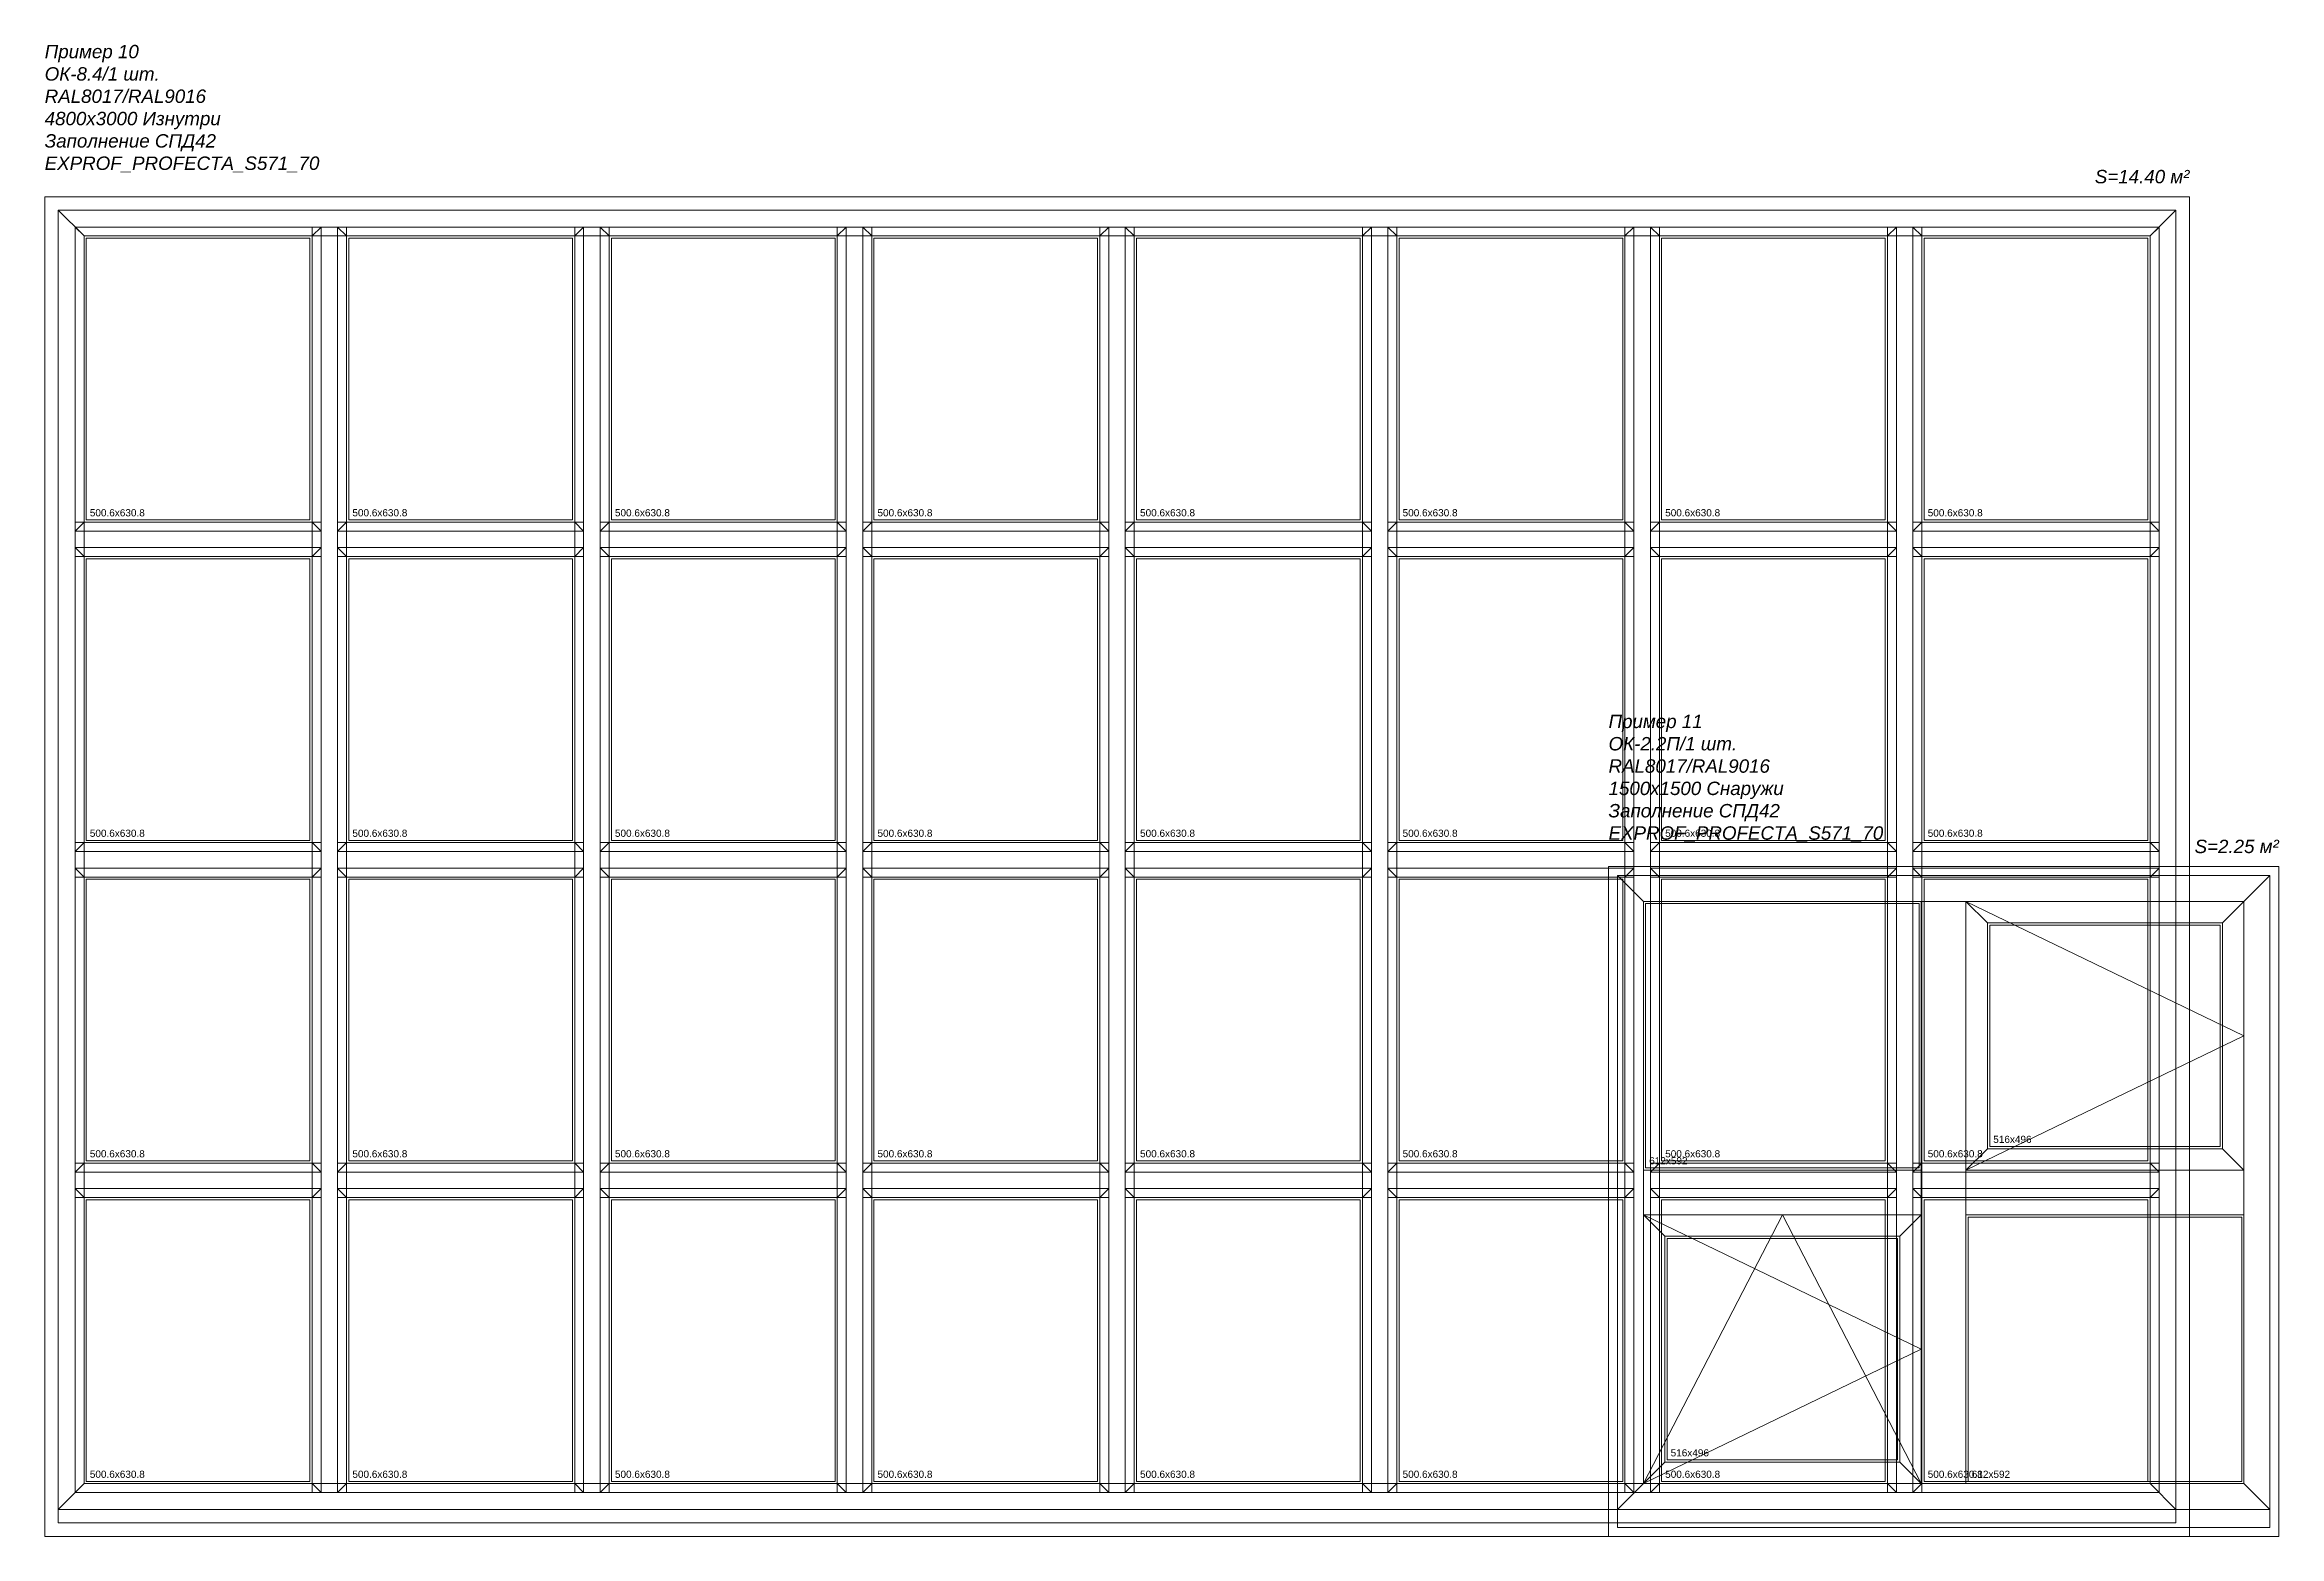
# Model space of a CAD drawing. Header units: millimetres. Extents: x -2 to 10601, y -10500 to 1840.
# Drawn here: x 0 to 5001, y -10500 to -7160 of the extents above; entities that cross this region are included whole.
import ezdxf
from ezdxf.enums import TextEntityAlignment as Align

# ---------------------------------------------------------------- set-up
doc = ezdxf.new("R2010")
doc.units = ezdxf.units.MM
doc.linetypes.add('GOST2.303 4', pattern=[0])
doc.layers.add('Заполнение', color=6, linetype='Continuous', plot=False)
for name, color, linetype, lineweight in [('Невидимые', 250, 'Continuous', 13), ('Окна', 195, 'Continuous', 0), ('Текст', 2, 'Continuous', 15), ('Штриховые', 170, 'GOST2.303 4', 9)]:
    doc.layers.add(name, color=color, linetype=linetype, lineweight=lineweight)
doc.styles.add('WindowStyle', font='Arial.ttf')
doc.styles.add('Основной стиль (для надписей)', font='ariali.ttf')

# ---------------------------------------------------------------- blocks, each defined once
blk = doc.blocks.new('Пример 10 ОК-8.4 4800х3000 8x4 Изнутри #10')
at = {"layer": 'Невидимые'}
for points in [[(93, 2276.25), (593.625, 2276.25), (593.625, 2907), (93, 2907)], [(680.625, 2276.25), (1181.25, 2276.25), (1181.25, 2907), (680.625, 2907)], [(1268.25, 2276.25), (1768.875, 2276.25), (1768.875, 2907), (1268.25, 2907)], [(1855.875, 2276.25), (2356.5, 2276.25), (2356.5, 2907), (1855.875, 2907)], [(2443.5, 2276.25), (2944.125, 2276.25), (2944.125, 2907), (2443.5, 2907)], [(3031.125, 2276.25), (3531.75, 2276.25), (3531.75, 2907), (3031.125, 2907)], [(3618.75, 2276.25), (4119.375, 2276.25), (4119.375, 2907), (3618.75, 2907)], [(4206.375, 2276.25), (4707, 2276.25), (4707, 2907), (4206.375, 2907)], [(93, 1558.5), (593.625, 1558.5), (593.625, 2189.25), (93, 2189.25)], [(680.625, 1558.5), (1181.25, 1558.5), (1181.25, 2189.25), (680.625, 2189.25)], [(1268.25, 1558.5), (1768.875, 1558.5), (1768.875, 2189.25), (1268.25, 2189.25)], [(1855.875, 1558.5), (2356.5, 1558.5), (2356.5, 2189.25), (1855.875, 2189.25)], [(2443.5, 1558.5), (2944.125, 1558.5), (2944.125, 2189.25), (2443.5, 2189.25)], [(3031.125, 1558.5), (3531.75, 1558.5), (3531.75, 2189.25), (3031.125, 2189.25)], [(3618.75, 1558.5), (4119.375, 1558.5), (4119.375, 2189.25), (3618.75, 2189.25)], [(4206.375, 1558.5), (4707, 1558.5), (4707, 2189.25), (4206.375, 2189.25)], [(93, 840.75), (593.625, 840.75), (593.625, 1471.5), (93, 1471.5)], [(680.625, 840.75), (1181.25, 840.75), (1181.25, 1471.5), (680.625, 1471.5)], [(1268.25, 840.75), (1768.875, 840.75), (1768.875, 1471.5), (1268.25, 1471.5)], [(1855.875, 840.75), (2356.5, 840.75), (2356.5, 1471.5), (1855.875, 1471.5)], [(2443.5, 840.75), (2944.125, 840.75), (2944.125, 1471.5), (2443.5, 1471.5)], [(3031.125, 840.75), (3531.75, 840.75), (3531.75, 1471.5), (3031.125, 1471.5)], [(3618.75, 840.75), (4119.375, 840.75), (4119.375, 1471.5), (3618.75, 1471.5)], [(4206.375, 840.75), (4707, 840.75), (4707, 1471.5), (4206.375, 1471.5)], [(93, 123), (593.625, 123), (593.625, 753.75), (93, 753.75)], [(680.625, 123), (1181.25, 123), (1181.25, 753.75), (680.625, 753.75)], [(1268.25, 123), (1768.875, 123), (1768.875, 753.75), (1268.25, 753.75)], [(1855.875, 123), (2356.5, 123), (2356.5, 753.75), (1855.875, 753.75)], [(2443.5, 123), (2944.125, 123), (2944.125, 753.75), (2443.5, 753.75)], [(3031.125, 123), (3531.75, 123), (3531.75, 753.75), (3031.125, 753.75)], [(3618.75, 123), (4119.375, 123), (4119.375, 753.75), (3618.75, 753.75)], [(4206.375, 123), (4707, 123), (4707, 753.75), (4206.375, 753.75)]]:
    blk.add_lwpolyline(points, close=True, dxfattribs=at)
at = {"layer": 'Окна'}
for p, q in [((30, 2970), (88, 2912)), ((4770, 2970), (4712, 2912)), ((30, 60), (88, 118)), ((4770, 60), (4712, 118))]:
    blk.add_line(p, q, dxfattribs=at)
for points in [[(30, 60), (4770, 60), (4770, 2970), (30, 2970)], [(88, 2912), (68, 2932), (618.625, 2932), (598.625, 2912)], [(88, 2271.25), (68, 2251.25), (68, 2932), (88, 2912)], [(88, 118), (4712, 118), (4712, 2912), (88, 2912)], [(598.625, 98), (675.625, 98), (675.625, 2932), (598.625, 2932)], [(598.625, 2271.25), (598.625, 2912), (618.625, 2932), (618.625, 2251.25)], [(675.625, 2912), (655.625, 2932), (1206.25, 2932), (1186.25, 2912)], [(675.625, 2271.25), (655.625, 2251.25), (655.625, 2932), (675.625, 2912)], [(1186.25, 98), (1263.25, 98), (1263.25, 2932), (1186.25, 2932)], [(1186.25, 2271.25), (1186.25, 2912), (1206.25, 2932), (1206.25, 2251.25)], [(1263.25, 2912), (1243.25, 2932), (1793.875, 2932), (1773.875, 2912)], [(1263.25, 2271.25), (1243.25, 2251.25), (1243.25, 2932), (1263.25, 2912)], [(1773.875, 98), (1850.875, 98), (1850.875, 2932), (1773.875, 2932)], [(1773.875, 2271.25), (1773.875, 2912), (1793.875, 2932), (1793.875, 2251.25)], [(1850.875, 2912), (1830.875, 2932), (2381.5, 2932), (2361.5, 2912)], [(1850.875, 2271.25), (1830.875, 2251.25), (1830.875, 2932), (1850.875, 2912)], [(2361.5, 98), (2438.5, 98), (2438.5, 2932), (2361.5, 2932)], [(2361.5, 2271.25), (2361.5, 2912), (2381.5, 2932), (2381.5, 2251.25)], [(2438.5, 2912), (2418.5, 2932), (2969.125, 2932), (2949.125, 2912)], [(2438.5, 2271.25), (2418.5, 2251.25), (2418.5, 2932), (2438.5, 2912)], [(2949.125, 98), (3026.125, 98), (3026.125, 2932), (2949.125, 2932)], [(2949.125, 2271.25), (2949.125, 2912), (2969.125, 2932), (2969.125, 2251.25)], [(3026.125, 2912), (3006.125, 2932), (3556.75, 2932), (3536.75, 2912)], [(3026.125, 2271.25), (3006.125, 2251.25), (3006.125, 2932), (3026.125, 2912)], [(3536.75, 98), (3613.75, 98), (3613.75, 2932), (3536.75, 2932)], [(3536.75, 2271.25), (3536.75, 2912), (3556.75, 2932), (3556.75, 2251.25)], [(3613.75, 2912), (3593.75, 2932), (4144.375, 2932), (4124.375, 2912)], [(3613.75, 2271.25), (3593.75, 2251.25), (3593.75, 2932), (3613.75, 2912)], [(4124.375, 98), (4201.375, 98), (4201.375, 2932), (4124.375, 2932)], [(4124.375, 2271.25), (4124.375, 2912), (4144.375, 2932), (4144.375, 2251.25)], [(4201.375, 2912), (4181.375, 2932), (4732, 2932), (4712, 2912)], [(4201.375, 2271.25), (4181.375, 2251.25), (4181.375, 2932), (4201.375, 2912)], [(4712, 2271.25), (4712, 2912), (4732, 2932), (4732, 2251.25)], [(68, 2194.25), (618.625, 2194.25), (618.625, 2271.25), (68, 2271.25)], [(88, 2271.25), (598.625, 2271.25), (618.625, 2251.25), (68, 2251.25)], [(655.625, 2194.25), (1206.25, 2194.25), (1206.25, 2271.25), (655.625, 2271.25)], [(675.625, 2271.25), (1186.25, 2271.25), (1206.25, 2251.25), (655.625, 2251.25)], [(1243.25, 2194.25), (1793.875, 2194.25), (1793.875, 2271.25), (1243.25, 2271.25)], [(1263.25, 2271.25), (1773.875, 2271.25), (1793.875, 2251.25), (1243.25, 2251.25)], [(1830.875, 2194.25), (2381.5, 2194.25), (2381.5, 2271.25), (1830.875, 2271.25)], [(1850.875, 2271.25), (2361.5, 2271.25), (2381.5, 2251.25), (1830.875, 2251.25)], [(2418.5, 2194.25), (2969.125, 2194.25), (2969.125, 2271.25), (2418.5, 2271.25)], [(2438.5, 2271.25), (2949.125, 2271.25), (2969.125, 2251.25), (2418.5, 2251.25)], [(3006.125, 2194.25), (3556.75, 2194.25), (3556.75, 2271.25), (3006.125, 2271.25)], [(3026.125, 2271.25), (3536.75, 2271.25), (3556.75, 2251.25), (3006.125, 2251.25)], [(3593.75, 2194.25), (4144.375, 2194.25), (4144.375, 2271.25), (3593.75, 2271.25)], [(3613.75, 2271.25), (4124.375, 2271.25), (4144.375, 2251.25), (3593.75, 2251.25)], [(4181.375, 2194.25), (4732, 2194.25), (4732, 2271.25), (4181.375, 2271.25)], [(4201.375, 2271.25), (4712, 2271.25), (4732, 2251.25), (4181.375, 2251.25)], [(88, 2194.25), (68, 2214.25), (618.625, 2214.25), (598.625, 2194.25)], [(88, 1553.5), (68, 1533.5), (68, 2214.25), (88, 2194.25)], [(598.625, 1553.5), (598.625, 2194.25), (618.625, 2214.25), (618.625, 1533.5)], [(675.625, 2194.25), (655.625, 2214.25), (1206.25, 2214.25), (1186.25, 2194.25)], [(675.625, 1553.5), (655.625, 1533.5), (655.625, 2214.25), (675.625, 2194.25)], [(1186.25, 1553.5), (1186.25, 2194.25), (1206.25, 2214.25), (1206.25, 1533.5)], [(1263.25, 2194.25), (1243.25, 2214.25), (1793.875, 2214.25), (1773.875, 2194.25)], [(1263.25, 1553.5), (1243.25, 1533.5), (1243.25, 2214.25), (1263.25, 2194.25)], [(1773.875, 1553.5), (1773.875, 2194.25), (1793.875, 2214.25), (1793.875, 1533.5)], [(1850.875, 2194.25), (1830.875, 2214.25), (2381.5, 2214.25), (2361.5, 2194.25)], [(1850.875, 1553.5), (1830.875, 1533.5), (1830.875, 2214.25), (1850.875, 2194.25)], [(2361.5, 1553.5), (2361.5, 2194.25), (2381.5, 2214.25), (2381.5, 1533.5)], [(2438.5, 2194.25), (2418.5, 2214.25), (2969.125, 2214.25), (2949.125, 2194.25)], [(2438.5, 1553.5), (2418.5, 1533.5), (2418.5, 2214.25), (2438.5, 2194.25)], [(2949.125, 1553.5), (2949.125, 2194.25), (2969.125, 2214.25), (2969.125, 1533.5)], [(3026.125, 2194.25), (3006.125, 2214.25), (3556.75, 2214.25), (3536.75, 2194.25)], [(3026.125, 1553.5), (3006.125, 1533.5), (3006.125, 2214.25), (3026.125, 2194.25)], [(3536.75, 1553.5), (3536.75, 2194.25), (3556.75, 2214.25), (3556.75, 1533.5)], [(3613.75, 2194.25), (3593.75, 2214.25), (4144.375, 2214.25), (4124.375, 2194.25)], [(3613.75, 1553.5), (3593.75, 1533.5), (3593.75, 2214.25), (3613.75, 2194.25)], [(4124.375, 1553.5), (4124.375, 2194.25), (4144.375, 2214.25), (4144.375, 1533.5)], [(4201.375, 2194.25), (4181.375, 2214.25), (4732, 2214.25), (4712, 2194.25)], [(4201.375, 1553.5), (4181.375, 1533.5), (4181.375, 2214.25), (4201.375, 2194.25)], [(4712, 1553.5), (4712, 2194.25), (4732, 2214.25), (4732, 1533.5)], [(68, 1476.5), (618.625, 1476.5), (618.625, 1553.5), (68, 1553.5)], [(88, 1553.5), (598.625, 1553.5), (618.625, 1533.5), (68, 1533.5)], [(655.625, 1476.5), (1206.25, 1476.5), (1206.25, 1553.5), (655.625, 1553.5)], [(675.625, 1553.5), (1186.25, 1553.5), (1206.25, 1533.5), (655.625, 1533.5)], [(1243.25, 1476.5), (1793.875, 1476.5), (1793.875, 1553.5), (1243.25, 1553.5)], [(1263.25, 1553.5), (1773.875, 1553.5), (1793.875, 1533.5), (1243.25, 1533.5)], [(1830.875, 1476.5), (2381.5, 1476.5), (2381.5, 1553.5), (1830.875, 1553.5)], [(1850.875, 1553.5), (2361.5, 1553.5), (2381.5, 1533.5), (1830.875, 1533.5)], [(2418.5, 1476.5), (2969.125, 1476.5), (2969.125, 1553.5), (2418.5, 1553.5)], [(2438.5, 1553.5), (2949.125, 1553.5), (2969.125, 1533.5), (2418.5, 1533.5)], [(3006.125, 1476.5), (3556.75, 1476.5), (3556.75, 1553.5), (3006.125, 1553.5)], [(3026.125, 1553.5), (3536.75, 1553.5), (3556.75, 1533.5), (3006.125, 1533.5)], [(3593.75, 1476.5), (4144.375, 1476.5), (4144.375, 1553.5), (3593.75, 1553.5)], [(3613.75, 1553.5), (4124.375, 1553.5), (4144.375, 1533.5), (3593.75, 1533.5)], [(4181.375, 1476.5), (4732, 1476.5), (4732, 1553.5), (4181.375, 1553.5)], [(4201.375, 1553.5), (4712, 1553.5), (4732, 1533.5), (4181.375, 1533.5)], [(88, 1476.5), (68, 1496.5), (618.625, 1496.5), (598.625, 1476.5)], [(88, 835.75), (68, 815.75), (68, 1496.5), (88, 1476.5)], [(598.625, 835.75), (598.625, 1476.5), (618.625, 1496.5), (618.625, 815.75)], [(675.625, 1476.5), (655.625, 1496.5), (1206.25, 1496.5), (1186.25, 1476.5)], [(675.625, 835.75), (655.625, 815.75), (655.625, 1496.5), (675.625, 1476.5)], [(1186.25, 835.75), (1186.25, 1476.5), (1206.25, 1496.5), (1206.25, 815.75)], [(1263.25, 1476.5), (1243.25, 1496.5), (1793.875, 1496.5), (1773.875, 1476.5)], [(1263.25, 835.75), (1243.25, 815.75), (1243.25, 1496.5), (1263.25, 1476.5)], [(1773.875, 835.75), (1773.875, 1476.5), (1793.875, 1496.5), (1793.875, 815.75)], [(1850.875, 1476.5), (1830.875, 1496.5), (2381.5, 1496.5), (2361.5, 1476.5)], [(1850.875, 835.75), (1830.875, 815.75), (1830.875, 1496.5), (1850.875, 1476.5)], [(2361.5, 835.75), (2361.5, 1476.5), (2381.5, 1496.5), (2381.5, 815.75)], [(2438.5, 1476.5), (2418.5, 1496.5), (2969.125, 1496.5), (2949.125, 1476.5)], [(2438.5, 835.75), (2418.5, 815.75), (2418.5, 1496.5), (2438.5, 1476.5)], [(2949.125, 835.75), (2949.125, 1476.5), (2969.125, 1496.5), (2969.125, 815.75)], [(3026.125, 1476.5), (3006.125, 1496.5), (3556.75, 1496.5), (3536.75, 1476.5)], [(3026.125, 835.75), (3006.125, 815.75), (3006.125, 1496.5), (3026.125, 1476.5)], [(3536.75, 835.75), (3536.75, 1476.5), (3556.75, 1496.5), (3556.75, 815.75)], [(3613.75, 1476.5), (3593.75, 1496.5), (4144.375, 1496.5), (4124.375, 1476.5)], [(3613.75, 835.75), (3593.75, 815.75), (3593.75, 1496.5), (3613.75, 1476.5)], [(4124.375, 835.75), (4124.375, 1476.5), (4144.375, 1496.5), (4144.375, 815.75)], [(4201.375, 1476.5), (4181.375, 1496.5), (4732, 1496.5), (4712, 1476.5)], [(4201.375, 835.75), (4181.375, 815.75), (4181.375, 1496.5), (4201.375, 1476.5)], [(4712, 835.75), (4712, 1476.5), (4732, 1496.5), (4732, 815.75)], [(68, 758.75), (618.625, 758.75), (618.625, 835.75), (68, 835.75)], [(88, 835.75), (598.625, 835.75), (618.625, 815.75), (68, 815.75)], [(655.625, 758.75), (1206.25, 758.75), (1206.25, 835.75), (655.625, 835.75)], [(675.625, 835.75), (1186.25, 835.75), (1206.25, 815.75), (655.625, 815.75)], [(1243.25, 758.75), (1793.875, 758.75), (1793.875, 835.75), (1243.25, 835.75)], [(1263.25, 835.75), (1773.875, 835.75), (1793.875, 815.75), (1243.25, 815.75)], [(1830.875, 758.75), (2381.5, 758.75), (2381.5, 835.75), (1830.875, 835.75)], [(1850.875, 835.75), (2361.5, 835.75), (2381.5, 815.75), (1830.875, 815.75)], [(2418.5, 758.75), (2969.125, 758.75), (2969.125, 835.75), (2418.5, 835.75)], [(2438.5, 835.75), (2949.125, 835.75), (2969.125, 815.75), (2418.5, 815.75)], [(3006.125, 758.75), (3556.75, 758.75), (3556.75, 835.75), (3006.125, 835.75)], [(3026.125, 835.75), (3536.75, 835.75), (3556.75, 815.75), (3006.125, 815.75)], [(3593.75, 758.75), (4144.375, 758.75), (4144.375, 835.75), (3593.75, 835.75)], [(3613.75, 835.75), (4124.375, 835.75), (4144.375, 815.75), (3593.75, 815.75)], [(4181.375, 758.75), (4732, 758.75), (4732, 835.75), (4181.375, 835.75)], [(4201.375, 835.75), (4712, 835.75), (4732, 815.75), (4181.375, 815.75)], [(88, 758.75), (68, 778.75), (618.625, 778.75), (598.625, 758.75)], [(88, 118), (68, 98), (68, 778.75), (88, 758.75)], [(598.625, 118), (598.625, 758.75), (618.625, 778.75), (618.625, 98)], [(675.625, 758.75), (655.625, 778.75), (1206.25, 778.75), (1186.25, 758.75)], [(675.625, 118), (655.625, 98), (655.625, 778.75), (675.625, 758.75)], [(1186.25, 118), (1186.25, 758.75), (1206.25, 778.75), (1206.25, 98)], [(1263.25, 758.75), (1243.25, 778.75), (1793.875, 778.75), (1773.875, 758.75)], [(1263.25, 118), (1243.25, 98), (1243.25, 778.75), (1263.25, 758.75)], [(1773.875, 118), (1773.875, 758.75), (1793.875, 778.75), (1793.875, 98)], [(1850.875, 758.75), (1830.875, 778.75), (2381.5, 778.75), (2361.5, 758.75)], [(1850.875, 118), (1830.875, 98), (1830.875, 778.75), (1850.875, 758.75)], [(2361.5, 118), (2361.5, 758.75), (2381.5, 778.75), (2381.5, 98)], [(2438.5, 758.75), (2418.5, 778.75), (2969.125, 778.75), (2949.125, 758.75)], [(2438.5, 118), (2418.5, 98), (2418.5, 778.75), (2438.5, 758.75)], [(2949.125, 118), (2949.125, 758.75), (2969.125, 778.75), (2969.125, 98)], [(3026.125, 758.75), (3006.125, 778.75), (3556.75, 778.75), (3536.75, 758.75)], [(3026.125, 118), (3006.125, 98), (3006.125, 778.75), (3026.125, 758.75)], [(3536.75, 118), (3536.75, 758.75), (3556.75, 778.75), (3556.75, 98)], [(3613.75, 758.75), (3593.75, 778.75), (4144.375, 778.75), (4124.375, 758.75)], [(3613.75, 118), (3593.75, 98), (3593.75, 778.75), (3613.75, 758.75)], [(4124.375, 118), (4124.375, 758.75), (4144.375, 778.75), (4144.375, 98)], [(4201.375, 758.75), (4181.375, 778.75), (4732, 778.75), (4712, 758.75)], [(4201.375, 118), (4181.375, 98), (4181.375, 778.75), (4201.375, 758.75)], [(4712, 118), (4712, 758.75), (4732, 778.75), (4732, 98)], [(88, 118), (598.625, 118), (618.625, 98), (68, 98)], [(675.625, 118), (1186.25, 118), (1206.25, 98), (655.625, 98)], [(1263.25, 118), (1773.875, 118), (1793.875, 98), (1243.25, 98)], [(1850.875, 118), (2361.5, 118), (2381.5, 98), (1830.875, 98)], [(2438.5, 118), (2949.125, 118), (2969.125, 98), (2418.5, 98)], [(3026.125, 118), (3536.75, 118), (3556.75, 98), (3006.125, 98)], [(3613.75, 118), (4124.375, 118), (4144.375, 98), (3593.75, 98)], [(4201.375, 118), (4712, 118), (4732, 98), (4181.375, 98)], [(30, 30), (4770, 30), (4770, 60), (30, 60)]]:
    blk.add_lwpolyline(points, close=True, dxfattribs=at)
at = {"layer": 'Штриховые'}
blk.add_lwpolyline([(0, 0), (4800, 0), (4800, 3000), (0, 3000)], close=True, dxfattribs=at)
at = {"layer": 'Заполнение', "style": 'WindowStyle'}
for p in [(101, 2284.25), (688.625, 2284.25), (1276.25, 2284.25), (1863.875, 2284.25), (2451.5, 2284.25), (3039.125, 2284.25), (3626.75, 2284.25), (4214.375, 2284.25), (101, 1566.5), (688.625, 1566.5), (1276.25, 1566.5), (1863.875, 1566.5), (2451.5, 1566.5), (3039.125, 1566.5), (3626.75, 1566.5), (4214.375, 1566.5), (101, 848.75), (688.625, 848.75), (1276.25, 848.75), (1863.875, 848.75), (2451.5, 848.75), (3039.125, 848.75), (3626.75, 848.75), (4214.375, 848.75), (101, 131), (688.625, 131), (1276.25, 131), (1863.875, 131), (2451.5, 131), (3039.125, 131), (3626.75, 131), (4214.375, 131)]:
    blk.add_text('500.6х630.8', height=16, dxfattribs=at).set_placement(p)
at = {"layer": 'Текст', "style": 'Основной стиль (для надписей)'}
blk.add_text('S=14.40 м²', height=30, dxfattribs=at).set_placement((4800, 3060), align=Align.TOP_RIGHT)
for tag, p in [('OBJECT', (0, 3310)), ('WINDOW', (0, 3260)), ('COLOR', (0, 3210)), ('SIZE', (0, 3160)), ('GLAZING', (0, 3110)), ('SYSTEM', (0, 3060))]:
    blk.add_attdef(tag, p, '', height=30, dxfattribs=at)
blk = doc.blocks.new('Пример 11 ОК-2.2П 1500х1500 2x2 Снаружи #11')
at = {"layer": 'Невидимые'}
for points in [[(83, 825), (695, 825), (695, 1417), (83, 1417)], [(853, 873), (1369, 873), (1369, 1369), (853, 1369)], [(805, 123), (1417, 123), (1417, 715), (805, 715)], [(131, 171), (647, 171), (647, 667), (131, 667)]]:
    blk.add_lwpolyline(points, close=True, dxfattribs=at)
at = {"layer": 'Окна'}
for p, q in [((20, 1480), (78, 1422)), ((1480, 1480), (1422, 1422)), ((800, 1422), (848, 1374)), ((1422, 1422), (1374, 1374)), ((1374, 1374), (848, 1374)), ((848, 1374), (848, 868)), ((1374, 868), (1374, 1374)), ((800, 820), (848, 868)), ((848, 868), (1374, 868)), ((1422, 820), (1374, 868)), ((78, 720), (126, 672)), ((700, 720), (652, 672)), ((652, 672), (126, 672)), ((126, 672), (126, 166)), ((652, 166), (652, 672)), ((78, 118), (126, 166)), ((126, 166), (652, 166)), ((700, 118), (652, 166)), ((20, 60), (78, 118)), ((1480, 60), (1422, 118))]:
    blk.add_line(p, q, dxfattribs=at)
for points in [[(20, 60), (1480, 60), (1480, 1480), (20, 1480)], [(78, 118), (1422, 118), (1422, 1422), (78, 1422)], [(700, 118), (800, 118), (800, 1422), (700, 1422)], [(78, 720), (700, 720), (700, 820), (78, 820)], [(800, 720), (1422, 720), (1422, 820), (800, 820)], [(20, 20), (1480, 20), (1480, 60), (20, 60)]]:
    blk.add_lwpolyline(points, close=True, dxfattribs=at)
at = {"layer": 'Штриховые'}
for p, q in [((800, 1422), (1422, 1121)), ((800, 820), (1422, 1121)), ((78, 720), (700, 419)), ((78, 118), (389, 720)), ((700, 118), (389, 720)), ((78, 118), (700, 419))]:
    blk.add_line(p, q, dxfattribs=at)
blk.add_lwpolyline([(0, 0), (1500, 0), (1500, 1500), (0, 1500)], close=True, dxfattribs=at)
at = {"layer": 'Заполнение', "style": 'WindowStyle'}
for s, p in [('516х496', (861, 881)), ('612х592', (91, 833)), ('516х496', (139, 179)), ('612х592', (813, 131))]:
    blk.add_text(s, height=16, dxfattribs=at).set_placement(p)
at = {"layer": 'Текст', "style": 'Основной стиль (для надписей)'}
blk.add_text('S=2.25 м²', height=30, dxfattribs=at).set_placement((1500, 1560), align=Align.TOP_RIGHT)
for tag, p in [('OBJECT', (0, 1810)), ('WINDOW', (0, 1760)), ('COLOR', (0, 1710)), ('SIZE', (0, 1660)), ('GLAZING', (0, 1610)), ('SYSTEM', (0, 1560))]:
    blk.add_attdef(tag, p, '', height=30, dxfattribs=at)

msp = doc.modelspace()

# ---------------------------------------------------------------- block references
at = {"layer": 'Окна'}
for name, p, values in [('Пример 10 ОК-8.4 4800х3000 8x4 Изнутри #10', (0, -10500), {'OBJECT': 'Пример 10', 'WINDOW': 'ОК-8.4/1 шт.', 'COLOR': 'RAL8017/RAL9016', 'SIZE': '4800х3000 Изнутри', 'GLAZING': 'Заполнение СПД42', 'SYSTEM': 'EXPROF_PROFECTA_S571_70'}), ('Пример 11 ОК-2.2П 1500х1500 2x2 Снаружи #11', (3500, -10500), {'OBJECT': 'Пример 11', 'WINDOW': 'ОК-2.2П/1 шт.', 'COLOR': 'RAL8017/RAL9016', 'SIZE': '1500х1500 Снаружи', 'GLAZING': 'Заполнение СПД42', 'SYSTEM': 'EXPROF_PROFECTA_S571_70'})]:
    msp.add_blockref(name, p, dxfattribs=at).add_auto_attribs(values)

doc.saveas('drawing.dxf')
